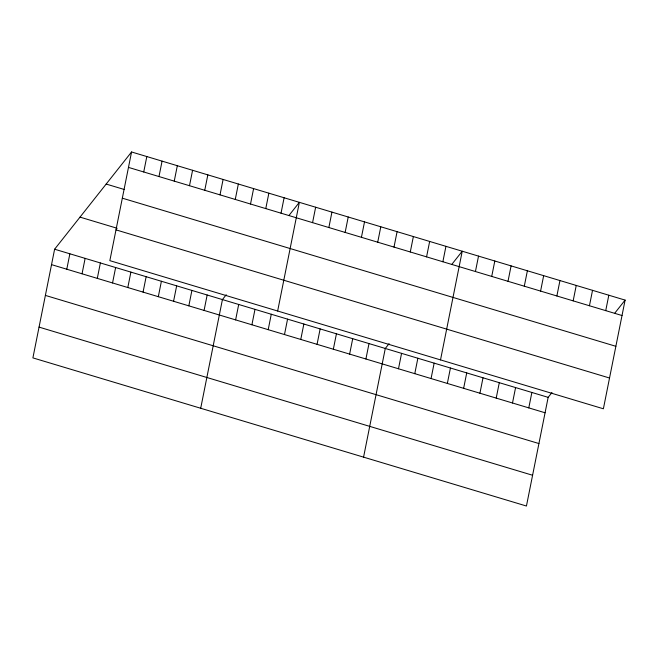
<?xml version="1.0" encoding="UTF-8"?>
<svg xmlns="http://www.w3.org/2000/svg" width="658" height="658" viewBox="0 0 658 658"><rect width="100%" height="100%" fill="white"/><g stroke="black" fill="none" stroke-linecap="round" stroke-linejoin="round"><path stroke-width="0.99" d="M131.559 151.973L109.845 260.65L603.386 408.783L625.1 300.106L131.559 151.973L54.614 249.218L32.9 357.894L526.441 506.027L548.155 397.35L551.963 392.538M66.787 269.221L69.871 253.791M82.044 273.794L85.129 258.372M97.302 278.375L100.378 262.953M112.551 282.956L115.635 267.526M143.732 171.977L146.816 156.555M127.808 287.53L130.893 272.108M158.989 176.55L162.074 161.128M143.066 292.111L146.142 276.689M174.247 181.131L177.323 165.709M158.315 296.692L161.399 281.27M189.496 185.712L192.58 170.29M173.572 301.265L176.657 285.843M204.753 190.285L207.838 174.863M188.83 305.847L191.906 290.425M220.011 194.867L223.095 179.445M204.079 310.428L207.163 295.006M235.26 199.448L238.344 184.026M200.706 408.256L222.42 299.579L226.229 294.768M250.517 204.029L253.601 188.599M235.622 319.895L238.706 304.473M265.774 208.602L268.859 193.181M251.907 324.781L254.991 309.359M281.032 213.184L284.108 197.762M268.201 329.674L271.277 314.244M277.651 311.012L299.365 202.335L289.207 215.174M284.486 334.56L287.562 319.138M312.566 222.651L315.651 207.229M300.772 339.446L303.856 324.024M328.86 227.536L331.936 212.115M317.057 344.34L320.142 328.91M345.146 232.43L348.222 217M333.343 349.225L336.427 333.803M361.431 237.316L364.516 221.894M349.628 354.111L352.713 338.689M377.717 242.202L380.801 226.78M365.914 359.005L368.998 343.575M394.002 247.095L397.087 231.665M363.57 457.145L385.284 348.469L389.092 343.657M410.288 251.981L413.372 236.559M398.493 368.776L401.569 353.354M426.573 256.867L429.658 241.445M414.779 373.67L417.863 358.24M442.867 261.761L445.943 246.331M431.064 378.556L434.148 363.134M440.515 359.901L462.229 251.224L452.079 264.055M447.35 383.441L450.434 368.019M475.438 271.532L478.522 256.11M463.635 388.335L466.719 372.905M491.723 276.426L494.808 261.004M479.929 393.221L483.005 377.799M508.009 281.311L511.093 265.89M496.214 398.106L499.29 382.685M524.294 286.197L527.379 270.775M512.5 403L515.584 387.57M540.588 291.091L543.664 275.669M528.785 407.886L531.87 392.464M556.874 295.977L559.95 280.555M573.159 300.862L576.244 285.44M589.445 305.756L592.529 290.334M605.73 310.642L608.815 295.22M614.942 312.945L625.1 300.106M128.483 167.395L622.016 315.527M106.168 184.059L124.288 189.496M122.33 198.173L615.872 346.305M80.005 217.124L117.19 228.285M115.997 229.872L609.53 378.013M54.614 249.218L548.155 397.35M51.538 264.639L545.071 412.772M45.386 295.409L538.927 443.55M39.052 327.116L532.585 475.257"/></g></svg>
